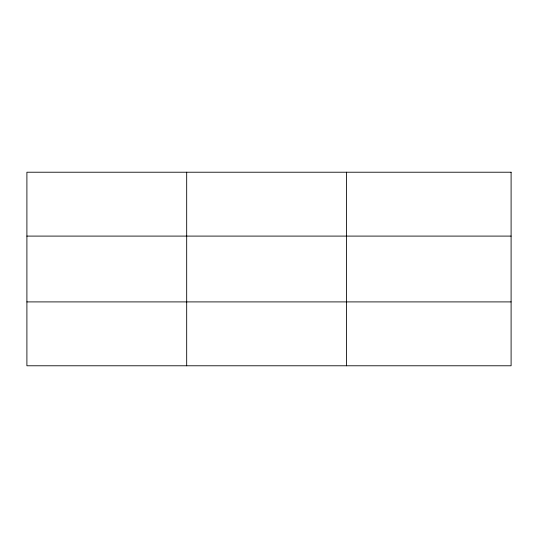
<?xml version="1.0" encoding="UTF-8"?>
<svg xmlns="http://www.w3.org/2000/svg" width="538" height="538" viewBox="0 0 538 538"><rect width="100%" height="100%" fill="white"/><g stroke="black" fill="none" stroke-linecap="round" stroke-linejoin="round"><path stroke-width="0.81" d="M186.686 365.779L186.686 172.221M346.472 365.779L346.472 172.221M26.9 236.095L511.1 236.095M26.9 301.905L511.1 301.905M511.1 172.221L511.1 365.779L26.9 365.779L26.9 172.221L511.1 172.221"/></g></svg>
